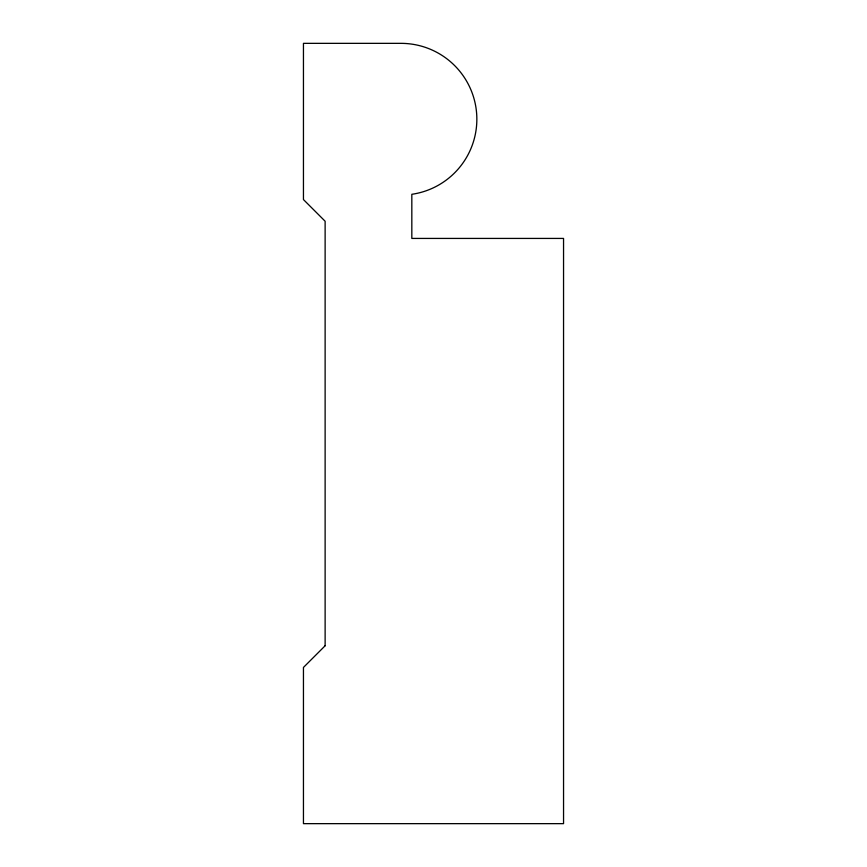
<?xml version="1.0" encoding="UTF-8"?>
<svg xmlns="http://www.w3.org/2000/svg" width="867" height="867" viewBox="0 0 867 867"><rect width="100%" height="100%" fill="white"/><g stroke="black" fill="none" stroke-linecap="round" stroke-linejoin="round"><path stroke-width="1.3" d="M325.125 645.763L303.45 667.438L303.45 823.65L563.55 823.65L563.55 238.425L411.825 238.425L411.825 194.295A75.862 75.862 0 0 0 476.655 113.783A75.862 75.862 0 0 0 400.988 43.35L303.45 43.35L303.45 199.562L325.125 221.237L325.125 645.763"/></g></svg>
